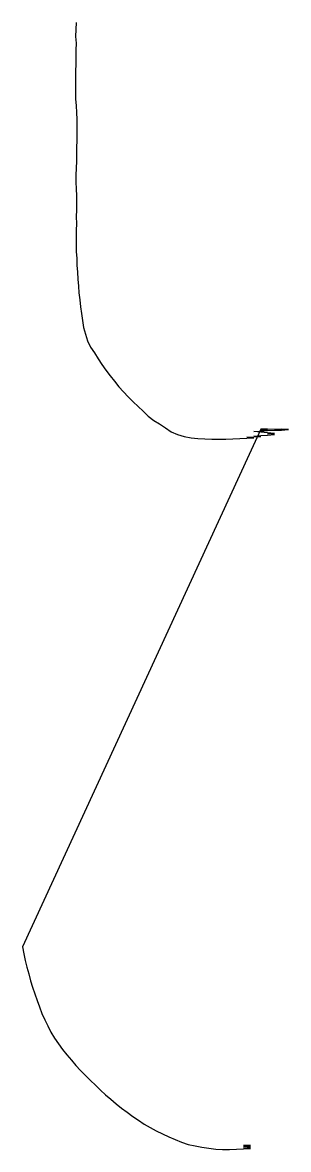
# Model space of a CAD drawing. Header units: inches. Extents: x 10.73 to 11.88, y 10.08 to 14.96.
import ezdxf

# ---------------------------------------------------------------- set-up
doc = ezdxf.new("R2010")
doc.units = ezdxf.units.IN
doc.layers.add('TRACE', color=7, linetype='Continuous')

msp = doc.modelspace()

# ---------------------------------------------------------------- linework, layer by layer
at = {"layer": 'TRACE'}
msp.add_lwpolyline([(10.9598, 14.9582), (10.9586, 14.9282), (10.9574, 14.8983), (10.959, 14.8683), (10.9576, 14.8383), (10.9576, 14.8083), (10.9576, 14.7783), (10.9571, 14.7483), (10.9571, 14.7183), (10.9565, 14.6883), (10.9565, 14.6583), (10.9573, 14.6283), (10.9601, 14.5984), (10.9608, 14.5684), (10.9624, 14.5384), (10.9624, 14.5084), (10.9624, 14.4784), (10.9624, 14.4484), (10.9611, 14.4183), (10.9604, 14.3883), (10.9604, 14.3583), (10.9595, 14.3283), (10.9588, 14.2983), (10.9588, 14.2683), (10.9593, 14.2383), (10.9604, 14.2083), (10.9604, 14.1783), (10.9611, 14.1482), (10.9601, 14.1183), (10.9607, 14.0883), (10.9601, 14.0583), (10.9601, 14.0283), (10.9601, 13.9983), (10.9601, 13.9683), (10.9621, 13.9383), (10.9631, 13.9083), (10.9648, 13.8783), (10.9662, 13.8483), (10.9695, 13.8183), (10.9717, 13.7884), (10.9752, 13.7586), (10.9784, 13.7287), (10.9826, 13.699), (10.9866, 13.6691), (10.992, 13.6396), (10.9995, 13.6104), (11.0087, 13.5818), (11.022, 13.5547), (11.0383, 13.5294), (11.0541, 13.5038), (11.0711, 13.479), (11.0883, 13.4542), (11.1065, 13.4302), (11.1249, 13.4064), (11.144, 13.3832), (11.164, 13.3608), (11.1848, 13.3391), (11.2059, 13.3178), (11.2276, 13.2972), (11.2499, 13.277), (11.2712, 13.2559), (11.2949, 13.2375), (11.3207, 13.2219), (11.3453, 13.2047), (11.3701, 13.1877), (11.3977, 13.1756), (11.4269, 13.168), (11.4565, 13.1621), (11.4865, 13.1595), (11.5166, 13.1573), (11.5467, 13.1565), (11.5769, 13.1565), (11.607, 13.1565), (11.6372, 13.1572), (11.6673, 13.1584), (11.6974, 13.1598), (11.7275, 13.162), (11.6974, 13.1645), (11.7275, 13.1662), (11.7576, 13.1673), (11.7275, 13.1696), (11.7576, 13.1715), (11.7877, 13.1738), (11.8177, 13.176), (11.7877, 13.1787), (11.8178, 13.1811), (11.7877, 13.1836), (11.7577, 13.1863), (11.7277, 13.1893), (11.7578, 13.191), (11.7878, 13.1937), (11.7578, 13.1937), (11.7877, 13.1931), (11.8178, 13.1956), (11.8477, 13.1956), (11.8778, 13.1981), (11.8477, 13.1991), (11.8178, 13.1982), (11.7877, 13.1992), (11.7578, 13.1992), (10.7277, 10.9603), (10.7326, 10.9305), (10.7387, 10.901), (10.7462, 10.8718), (10.7549, 10.8429), (10.7628, 10.8139), (10.7712, 10.7851), (10.7806, 10.7566), (10.7905, 10.7283), (10.8006, 10.7001), (10.8118, 10.6723), (10.8238, 10.6448), (10.8371, 10.6179), (10.8505, 10.591), (10.8661, 10.5654), (10.8832, 10.5407), (10.9012, 10.5167), (10.9193, 10.4927), (10.9389, 10.4699), (10.9585, 10.4472), (10.9788, 10.425), (11, 10.4037), (11.0212, 10.3824), (11.0428, 10.3615), (11.0644, 10.3407), (11.0867, 10.3206), (11.1096, 10.3011), (11.1321, 10.2813), (11.1559, 10.263), (11.1797, 10.2447), (11.204, 10.227), (11.2287, 10.21), (11.254, 10.1938), (11.2798, 10.1785), (11.306, 10.164), (11.333, 10.1509), (11.36, 10.1379), (11.3877, 10.1263), (11.4155, 10.115), (11.4442, 10.106), (11.4736, 10.0991), (11.5032, 10.0933), (11.5331, 10.0889), (11.563, 10.0857), (11.5931, 10.0838), (11.6233, 10.0838), (11.6534, 10.0844), (11.6835, 10.086), (11.7136, 10.0887), (11.6835, 10.091), (11.7135, 10.0937), (11.6835, 10.096), (11.7135, 10.0983), (11.6834, 10.0997), (11.7135, 10.1009), (11.6835, 10.1009), (11.7135, 10.1015), (11.6835, 10.1015), (11.7134, 10.1015), (11.6835, 10.1015), (11.7134, 10.1015), (11.6834, 10.1015), (11.7134, 10.1015), (11.6835, 10.1015), (11.7135, 10.1015), (11.6835, 10.1015), (11.7135, 10.1015), (11.6835, 10.1015), (11.7135, 10.1015), (11.6835, 10.1015), (11.7135, 10.1015), (11.6835, 10.1015), (11.7135, 10.1015), (11.6835, 10.1015)], dxfattribs=at)

doc.saveas('drawing.dxf')
